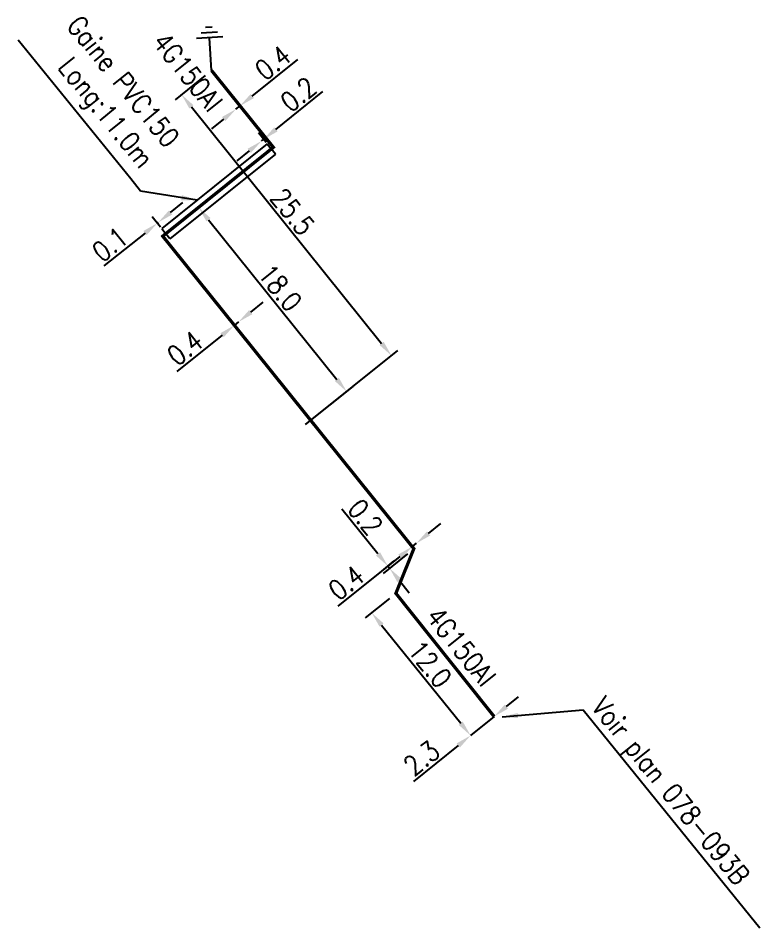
# Model space of a CAD drawing. Header units: millimetres. Extents: x 79134 to 80000, y 145000 to 146008.
# Drawn here: x 79847 to 79903.4, y 145924.3 to 145993.5 of the extents above; entities that cross this region are included whole.
import ezdxf
from ezdxf.enums import TextEntityAlignment as Align

# ---------------------------------------------------------------- set-up
doc = ezdxf.new("R2010")
doc.units = ezdxf.units.MM
doc.header["$PDMODE"] = 34
doc.linetypes.add('B_ST_AL', pattern=[2000, 1000, 1000])
doc.layers.get('0').update_dxf_attribs({"linetype": 'CONTINUOUS'})
doc.layers.get('Defpoints').update_dxf_attribs({"linetype": 'CONTINUOUS'})
doc.layers.add('B_100', color=3, linetype='CONTINUOUS')
doc.layers.add('B_400', color=7, linetype='CONTINUOUS')
doc.styles.get("Standard").update_dxf_attribs({"font": 'romans.shx', "width": 0.85})
doc.dimstyles.get("Standard").update_dxf_attribs({"dimtxt": 1.5, "dimasz": 1.2, "dimexe": 0.625, "dimexo": 0.625, "dimgap": 0.25, "dimtad": 1, "dimdec": 1, "dimzin": 0, "dimdsep": 46, "dimtxsty": 'Standard', "dimcen": -0.5, "dimclrd": 256, "dimclre": 256, "dimclrt": 256, "dimadec": 0, "dimazin": 0, "dimtfac": 1, "dimtdec": 1, "dimtmove": 0, "dimatfit": 3, "dimfxl": 1, "dimtolj": 1, "dimtzin": 0, "dimarcsym": 0})

# ---------------------------------------------------------------- blocks, each defined once
blk = doc.blocks.new('*D131')
at = {"layer": 'B_100', "linetype": 'Continuous', "lineweight": -2, "transparency": 16777216}
for p, q in [((79861.718, 145979.935), (79860.223, 145978.733)), ((79861.462, 145978.189), (79871.232, 145966.03)), ((79868.859, 145962.583), (79872.471, 145965.486))]:
    blk.add_line(p, q, dxfattribs=at)
at = {"layer": 'B_100', "linetype": 'Continuous', "transparency": 16777216}
for points in [[(79861.617, 145978.314), (79861.306, 145978.064), (79860.71, 145979.124)], [(79871.388, 145966.155), (79871.077, 145965.905), (79871.984, 145965.095)]]:
    blk.add_solid(points, dxfattribs=at)
at = {"layer": 'Defpoints', "color": 0, "linetype": 'Continuous', "transparency": 16777216}
for p in [(79862.205, 145980.326), (79871.984, 145965.095), (79868.372, 145962.192)]:
    blk.add_point(p, dxfattribs=at)
at = {"layer": 'B_100', "linetype": 'Continuous', "transparency": 16777216, "insert": (79866.91, 145973.005), "char_height": 1.5, "attachment_point": 5, "rotation": 308.78532}
blk.add_mtext('\\A1;18.0', dxfattribs=at)
blk = doc.blocks.new('*D132')
at = {"layer": 'B_100', "linetype": 'Continuous', "lineweight": -2, "transparency": 16777216}
for p, q in [((79878.218, 145954.294), (79879.154, 145955.045)), ((79877.282, 145953.543), (79876.97, 145953.292)), ((79876.034, 145952.541), (79871.318, 145948.755))]:
    blk.add_line(p, q, dxfattribs=at)
at = {"layer": 'B_100', "linetype": 'Continuous', "transparency": 16777216}
for points in [[(79878.093, 145954.45), (79878.343, 145954.138), (79877.282, 145953.543)], [(79875.909, 145952.697), (79876.159, 145952.385), (79876.97, 145953.292)]]:
    blk.add_solid(points, dxfattribs=at)
at = {"layer": 'Defpoints', "color": 0, "linetype": 'Continuous', "transparency": 16777216}
for p in [(79876.97, 145953.292), (79877.282, 145953.543), (79877.282, 145953.543)]:
    blk.add_point(p, dxfattribs=at)
at = {"layer": 'B_100', "linetype": 'Continuous', "transparency": 16777216, "insert": (79871.952, 145950.546), "char_height": 1.5, "attachment_point": 5, "rotation": 38.75466}
blk.add_mtext('\\A1;0.4', dxfattribs=at)
blk = doc.blocks.new('*D133')
at = {"layer": 'B_100', "linetype": 'Continuous', "lineweight": -2, "transparency": 16777216}
for p, q in [((79864.684, 145971.149), (79865.619, 145971.901)), ((79863.748, 145970.397), (79863.436, 145970.147)), ((79862.501, 145969.395), (79859.047, 145966.618))]:
    blk.add_line(p, q, dxfattribs=at)
at = {"layer": 'B_100', "linetype": 'Continuous', "transparency": 16777216}
for points in [[(79864.558, 145971.305), (79864.809, 145970.993), (79863.748, 145970.397)], [(79862.376, 145969.551), (79862.626, 145969.239), (79863.436, 145970.147)]]:
    blk.add_solid(points, dxfattribs=at)
at = {"layer": 'Defpoints', "color": 0, "linetype": 'Continuous', "transparency": 16777216}
for p in [(79863.436, 145970.147), (79863.748, 145970.397), (79863.748, 145970.397)]:
    blk.add_point(p, dxfattribs=at)
at = {"layer": 'B_100', "linetype": 'Continuous', "transparency": 16777216, "insert": (79859.68, 145968.41), "char_height": 1.5, "attachment_point": 5, "rotation": 38.79172}
blk.add_mtext('\\A1;0.4', dxfattribs=at)
blk = doc.blocks.new('*D134')
at = {"layer": 'B_400', "linetype": 'Continuous', "lineweight": -2, "transparency": 16777216}
for p, q in [((79858.584, 145978.738), (79859.519, 145979.49)), ((79857.824, 145977.608), (79857.179, 145978.411)), ((79857.648, 145977.986), (79857.57, 145977.924)), ((79856.635, 145977.172), (79853.512, 145974.662))]:
    blk.add_line(p, q, dxfattribs=at)
at = {"layer": 'B_400', "linetype": 'Continuous', "transparency": 16777216}
for points in [[(79858.458, 145978.894), (79858.709, 145978.582), (79857.648, 145977.986)], [(79856.51, 145977.328), (79856.76, 145977.016), (79857.57, 145977.924)]]:
    blk.add_solid(points, dxfattribs=at)
at = {"layer": 'Defpoints', "color": 0, "linetype": 'Continuous', "transparency": 16777216}
for p in [(79857.648, 145977.986), (79857.648, 145977.986), (79858.215, 145977.121)]:
    blk.add_point(p, dxfattribs=at)
at = {"layer": 'B_400', "linetype": 'Continuous', "transparency": 16777216, "insert": (79853.979, 145976.32), "char_height": 1.5, "attachment_point": 5, "rotation": 38.79172}
blk.add_mtext('\\A1;0.1', dxfattribs=at)
blk = doc.blocks.new('*D135')
at = {"layer": 'B_400', "linetype": 'Continuous', "lineweight": -2, "transparency": 16777216}
for p, q in [((79866.591, 145985.058), (79870.178, 145987.942)), ((79865.854, 145984.061), (79865.265, 145984.793)), ((79865.5, 145984.181), (79865.656, 145984.306)), ((79864.565, 145983.429), (79863.63, 145982.677))]:
    blk.add_line(p, q, dxfattribs=at)
at = {"layer": 'B_400', "linetype": 'Continuous', "transparency": 16777216}
for points in [[(79866.466, 145985.214), (79866.717, 145984.903), (79865.656, 145984.306)], [(79864.44, 145983.585), (79864.691, 145983.273), (79865.5, 145984.181)]]:
    blk.add_solid(points, dxfattribs=at)
at = {"layer": 'Defpoints', "color": 0, "linetype": 'Continuous', "transparency": 16777216}
for p in [(79865.5, 145984.181), (79865.5, 145984.181), (79866.245, 145983.574)]:
    blk.add_point(p, dxfattribs=at)
at = {"layer": 'B_400', "linetype": 'Continuous', "transparency": 16777216, "insert": (79868.315, 145987.728), "char_height": 1.5, "attachment_point": 5, "rotation": 38.80232}
blk.add_mtext('\\A1;0.2', dxfattribs=at)
blk = doc.blocks.new('*D136')
at = {"layer": 'B_100', "linetype": 'Continuous', "lineweight": -2, "transparency": 16777216}
for p, q in [((79864.8, 145987.605), (79868.254, 145990.383)), ((79863.553, 145986.603), (79863.865, 145986.853)), ((79862.618, 145985.851), (79861.683, 145985.099))]:
    blk.add_line(p, q, dxfattribs=at)
at = {"layer": 'B_100', "linetype": 'Continuous', "transparency": 16777216}
for points in [[(79864.675, 145987.761), (79864.926, 145987.449), (79863.865, 145986.853)], [(79862.493, 145986.007), (79862.743, 145985.695), (79863.553, 145986.603)]]:
    blk.add_solid(points, dxfattribs=at)
at = {"layer": 'Defpoints', "color": 0, "linetype": 'Continuous', "transparency": 16777216}
for p in [(79863.553, 145986.603), (79863.553, 145986.603), (79863.865, 145986.853)]:
    blk.add_point(p, dxfattribs=at)
at = {"layer": 'B_100', "linetype": 'Continuous', "transparency": 16777216, "insert": (79866.368, 145990.149), "char_height": 1.5, "attachment_point": 5, "rotation": 38.80232}
blk.add_mtext('\\A1;0.4', dxfattribs=at)
blk = doc.blocks.new('*D137')
at = {"linetype": 'Continuous', "lineweight": -2, "transparency": 16777216}
for p, q in [((79861.212, 145989.156), (79858.929, 145987.321)), ((79860.168, 145986.777), (79874.64, 145968.768)), ((79868.859, 145962.583), (79875.879, 145968.224))]:
    blk.add_line(p, q, dxfattribs=at)
at = {"linetype": 'Continuous', "transparency": 16777216}
for points in [[(79860.324, 145986.903), (79860.012, 145986.652), (79859.416, 145987.713)], [(79874.796, 145968.893), (79874.484, 145968.643), (79875.392, 145967.833)]]:
    blk.add_solid(points, dxfattribs=at)
at = {"layer": 'Defpoints', "color": 0, "linetype": 'Continuous', "transparency": 16777216}
for p in [(79861.699, 145989.547), (79875.392, 145967.833), (79868.372, 145962.192)]:
    blk.add_point(p, dxfattribs=at)
at = {"linetype": 'Continuous', "transparency": 16777216, "insert": (79867.867, 145978.793), "char_height": 1.5, "attachment_point": 5, "rotation": 308.78532}
blk.add_mtext('\\A1;25.5', dxfattribs=at)
blk = doc.blocks.new('Symbole MALT')
at = {"flags": 128}
for points in [[(0, 0), (0, -2.5)], [(-1, -2.5), (1, -2.5)], [(-0.625, -2.9), (0.625, -2.9)], [(-0.25, -3.3), (0.25, -3.3)]]:
    blk.add_lwpolyline(points, dxfattribs=at)
blk = doc.blocks.new('*D139')
at = {"layer": 'B_100', "linetype": 'Continuous', "lineweight": -2, "transparency": 16777216}
for p, q in [((79875.24, 145949.345), (79873.399, 145947.863)), ((79874.639, 145947.32), (79880.66, 145939.844))]:
    blk.add_line(p, q, dxfattribs=at)
at = {"layer": 'B_100', "linetype": 'Continuous', "transparency": 16777216}
for points in [[(79874.794, 145947.446), (79874.483, 145947.195), (79873.886, 145948.255)], [(79880.816, 145939.969), (79880.505, 145939.718), (79881.413, 145938.909)]]:
    blk.add_solid(points, dxfattribs=at)
at = {"layer": 'Defpoints', "color": 0, "linetype": 'Continuous', "transparency": 16777216}
for p in [(79875.727, 145949.737), (79881.413, 145938.909), (79881.413, 145938.909)]:
    blk.add_point(p, dxfattribs=at)
at = {"layer": 'B_100', "linetype": 'Continuous', "transparency": 16777216, "insert": (79878.313, 145944.352), "char_height": 1.5, "attachment_point": 5, "rotation": 308.84847}
blk.add_mtext('\\A1;12.0', dxfattribs=at)
blk = doc.blocks.new('*D140')
at = {"layer": 'B_100', "linetype": 'Continuous', "lineweight": -2, "transparency": 16777216}
for p, q in [((79884.137, 145941.107), (79885.07, 145941.861)), ((79883.203, 145940.354), (79881.413, 145938.909)), ((79880.479, 145938.155), (79877.078, 145935.41))]:
    blk.add_line(p, q, dxfattribs=at)
at = {"layer": 'B_100', "linetype": 'Continuous', "transparency": 16777216}
for points in [[(79884.011, 145941.263), (79884.262, 145940.952), (79883.203, 145940.354)], [(79880.354, 145938.311), (79880.605, 145938), (79881.413, 145938.909)]]:
    blk.add_solid(points, dxfattribs=at)
at = {"layer": 'Defpoints', "color": 0, "linetype": 'Continuous', "transparency": 16777216}
for p in [(79883.203, 145940.354), (79881.413, 145938.909), (79881.413, 145938.909)]:
    blk.add_point(p, dxfattribs=at)
at = {"layer": 'B_100', "linetype": 'Continuous', "transparency": 16777216, "insert": (79877.683, 145937.184), "char_height": 1.5, "attachment_point": 5, "rotation": 38.90784}
blk.add_mtext('\\A1;2.3', dxfattribs=at)
blk = doc.blocks.new('*D141')
at = {"layer": 'B_100', "linetype": 'Continuous', "lineweight": -2, "transparency": 16777216}
for p, q in [((79874.365, 145952.742), (79871.625, 145956.148)), ((79876.608, 145952.745), (79874.757, 145951.257)), ((79874.648, 145951.429), (79875.604, 145952.198)), ((79875.244, 145951.649), (79875.117, 145951.807)), ((79875.997, 145950.714), (79876.749, 145949.779))]:
    blk.add_line(p, q, dxfattribs=at)
at = {"layer": 'B_100', "linetype": 'Continuous', "transparency": 16777216}
for points in [[(79874.521, 145952.867), (79874.209, 145952.616), (79875.117, 145951.807)], [(79876.152, 145950.839), (79875.841, 145950.588), (79875.244, 145951.649)]]:
    blk.add_solid(points, dxfattribs=at)
at = {"layer": 'Defpoints', "color": 0, "linetype": 'Continuous', "transparency": 16777216}
for p in [(79877.095, 145953.137), (79875.117, 145951.807), (79874.161, 145951.037)]:
    blk.add_point(p, dxfattribs=at)
at = {"layer": 'B_100', "linetype": 'Continuous', "transparency": 16777216, "insert": (79873.398, 145955.539), "char_height": 1.5, "attachment_point": 5, "rotation": 308.81708}
blk.add_mtext('\\A1;0.2', dxfattribs=at)

msp = doc.modelspace()

# ---------------------------------------------------------------- linework, layer by layer
at = {"layer": 'B_100', "linetype": 'B_ST_AL', "const_width": 0.25, "flags": 128}
msp.add_lwpolyline([(79883.203, 145940.354), (79875.727, 145949.737), (79877.095, 145953.137), (79876.968, 145953.289), (79863.436, 145970.147), (79857.982, 145976.933), (79862.205, 145980.327), (79866.401, 145983.699), (79863.865, 145986.853), (79861.699, 145989.547)], dxfattribs=at)
at = {"layer": 'B_400', "color": 7}
for p, q in [((79865.932, 145983.964), (79857.902, 145977.511)), ((79865.932, 145983.964), (79866.245, 145983.574)), ((79866.558, 145983.184), (79858.529, 145976.731)), ((79866.558, 145983.184), (79866.245, 145983.574)), ((79857.902, 145977.511), (79858.215, 145977.121)), ((79858.529, 145976.731), (79858.215, 145977.121))]:
    msp.add_line(p, q, dxfattribs=at)

# ---------------------------------------------------------------- block references
at = {"rotation": 183.5004634294897}
msp.add_blockref('Symbole MALT', (79861.699, 145989.547), dxfattribs=at)

# ---------------------------------------------------------------- texts
at = {"layer": 'B_100', "linetype": 'Continuous', "width": 0.85}
for rotation, p in [(308.80232, (79859.879, 145989.436)), (308.77151, (79880.689, 145945.682))]:
    msp.add_text('4G150Al', height=1.5, rotation=rotation, dxfattribs=at).set_placement(p, align=Align.MIDDLE)
at = {"layer": 'B_100', "linetype": 'Continuous', "insert": (79891.7, 145941.998), "char_height": 1.5, "attachment_point": 1, "rotation": 309}
msp.add_mtext('Voir plan 078-093B', dxfattribs=at)
at = {"layer": 'B_400', "linetype": 'Continuous', "insert": (79855.87, 145981.656), "char_height": 1.5, "attachment_point": 9, "rotation": 309}
msp.add_mtext('Gaine PVC150\\PLong:11.0m', dxfattribs=at)

# ---------------------------------------------------------------- dimensions: what is measured, and where the dimension line sits
at = {"linetype": 'Continuous'}
dim = msp.add_linear_dim(base=(79875.392, 145967.833), p1=(79861.699, 145989.547), p2=(79868.372, 145962.192), angle=128.78532, dimstyle='Standard', dxfattribs=at)
dim.commit()
dim.dimension.update_dxf_attribs({"geometry": '*D137', "text_midpoint": (79867.087, 145978.167), "dimtype": 160})
at = {"layer": 'B_100', "linetype": 'Continuous'}
for base, p1, p2, angle, picture, middle in [((79863.553, 145986.603), (79863.865, 145986.853), (79863.553, 145986.603), 38.80232, '*D136', (79866.995, 145989.37)), ((79871.984, 145965.095), (79862.205, 145980.326), (79868.372, 145962.192), 128.78532, '*D131', (79866.131, 145972.378)), ((79863.748, 145970.397), (79863.436, 145970.147), (79863.748, 145970.397), 218.79172, '*D133', (79860.306, 145967.631)), ((79875.117, 145951.807), (79877.095, 145953.137), (79874.161, 145951.037), 308.81708, '*D141', (79872.619, 145954.912)), ((79877.282, 145953.543), (79876.97, 145953.292), (79877.282, 145953.543), 218.75466, '*D132', (79872.578, 145949.766)), ((79881.413, 145938.909), (79875.727, 145949.737), (79881.413, 145938.909), 128.84847, '*D139', (79877.534, 145943.725)), ((79881.413, 145938.909), (79883.203, 145940.354), (79881.413, 145938.909), 38.90784, '*D140', (79878.312, 145936.406))]:
    dim = msp.add_linear_dim(base=base, p1=p1, p2=p2, angle=angle, dimstyle='Standard', dxfattribs=at)
    dim.commit()
    dim.dimension.update_dxf_attribs({"geometry": picture, "text_midpoint": middle, "dimtype": 160})
at = {"layer": 'B_400', "linetype": 'Continuous'}
for base, p1, p2, angle, picture, middle in [((79865.5, 145984.181), (79866.245, 145983.574), (79865.5, 145984.181), 38.80232, '*D135', (79868.942, 145986.949)), ((79857.648, 145977.986), (79858.215, 145977.121), (79857.648, 145977.986), 218.79172, '*D134', (79854.606, 145975.541))]:
    dim = msp.add_linear_dim(base=base, p1=p1, p2=p2, angle=angle, dimstyle='Standard', dxfattribs=at)
    dim.commit()
    dim.dimension.update_dxf_attribs({"geometry": picture, "text_midpoint": middle, "dimtype": 160})

# ---------------------------------------------------------------- leaders
at = {"layer": 'B_100', "linetype": 'Continuous', "annotation_type": 0, "has_hookline": 1, "hookline_direction": 0, "text_width": 19.914, "horizontal_direction": (0.62932, -0.777146, 0)}
msp.add_leader([(79883.82, 145940.322), (79889.979, 145940.869), (79890.734, 145939.937)], dimstyle='Standard', override={"dimgap": 0.25, "dimtad": 1}, dxfattribs=at)
at = {"layer": 'B_400', "linetype": 'Continuous', "annotation_type": 0, "has_hookline": 1, "hookline_direction": 1, "text_width": 13.357, "horizontal_direction": (0.62932, -0.777146, 0)}
msp.add_leader([(79860.598, 145979.677), (79856.302, 145980.362), (79855.546, 145981.295)], dimstyle='Standard', override={"dimgap": 0.25, "dimtad": 1}, dxfattribs=at)

doc.saveas('drawing.dxf')
